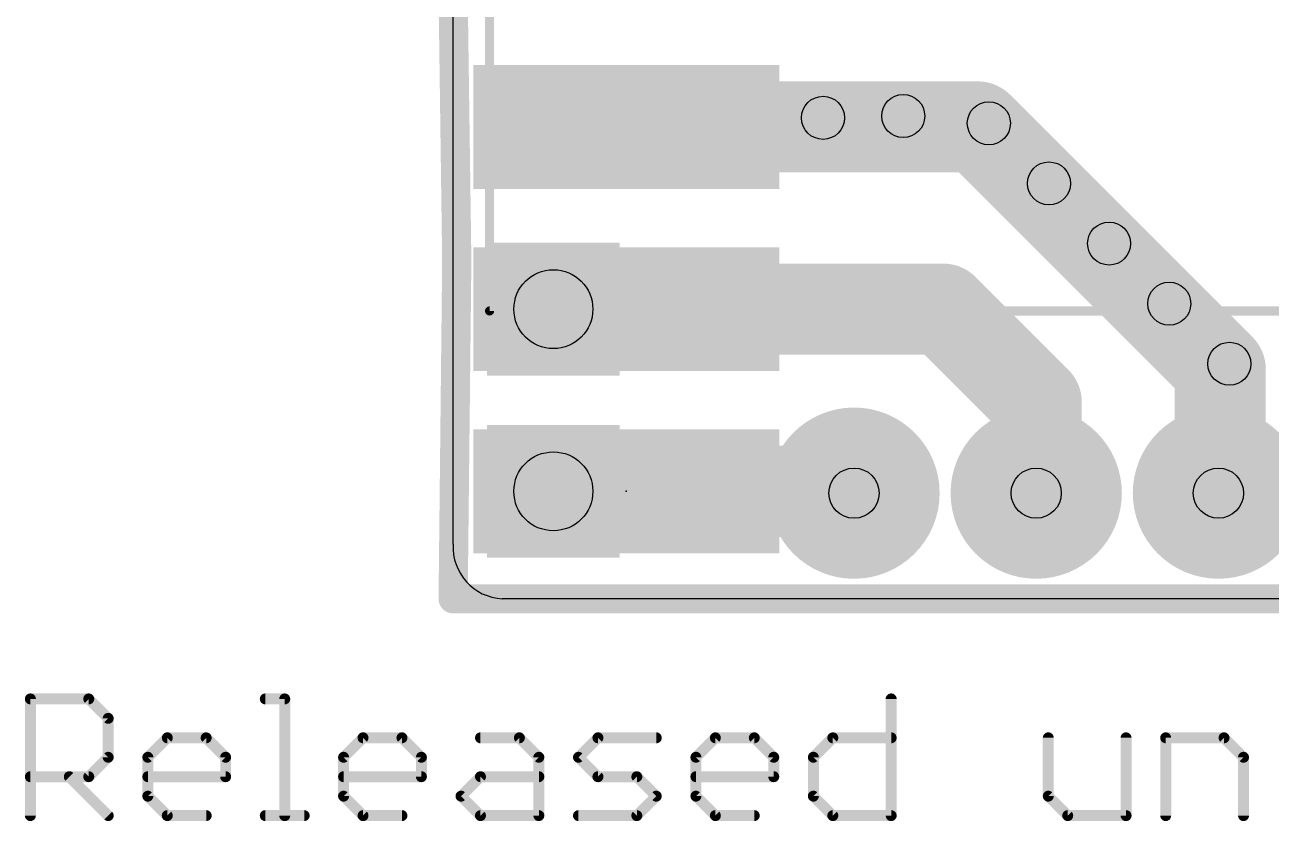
# Model space of a CAD drawing. Extents: x -6 to 101, y -9 to 20.
# Drawn here: x -5.94 to 11.43, y -3.07 to 8.03 of the extents above; entities that cross this region are included whole.
import ezdxf

# ---------------------------------------------------------------- set-up
doc = ezdxf.new("R2010")
doc.units = 0
for name, color, linetype in [('1', 22, 'CONTINUOUS'), ('16', 175, 'CONTINUOUS'), ('17', 82, 'CONTINUOUS'), ('18', 82, 'CONTINUOUS'), ('20', 7, 'CONTINUOUS'), ('21', 253, 'CONTINUOUS'), ('24', 7, 'CONTINUOUS'), ('29', 253, 'CONTINUOUS'), ('30', 253, 'CONTINUOUS'), ('31', 253, 'CONTINUOUS'), ('44', 253, 'CONTINUOUS'), ('51', 253, 'CONTINUOUS')]:
    doc.layers.add(name, color=color, linetype=linetype)

# ---------------------------------------------------------------- blocks, each defined once
blk = doc.blocks.new('RECT')
blk.add_solid([(-0.5, -0.5), (0.5, -0.5), (-0.5, 0.5), (0.5, 0.5)])
blk = doc.blocks.new('ROUNDP')
at = {"const_width": 0.5}
blk.add_lwpolyline([(0, -0.25, 1), (0, 0.25, 1), (0, -0.25)], format="xyb", dxfattribs=at)
blk = doc.blocks.new('SQUAREV')
blk.add_solid([(-0.5, -0.5), (0.5, -0.5), (-0.5, 0.5), (0.5, 0.5)])
blk = doc.blocks.new('ROUNDV')
at = {"const_width": 0.5}
blk.add_lwpolyline([(0, -0.25, 1), (0, 0.25, 1), (0, -0.25)], format="xyb", dxfattribs=at)

msp = doc.modelspace()

# ---------------------------------------------------------------- linework, layer by layer
at = {"layer": '1'}
for points, const_width in [([(0.0762, 4.699), (0.0254, 8.4582)], 0.4064), ([(2.4384, 6.604), (7.3406, 6.604)], 1.27), ([(7.3406, 6.604), (10.7188, 3.2258)], 1.27), ([(0.0254, 0.0254), (0.0762, 4.699)], 0.4064), ([(10.7188, 3.2258), (10.7188, 1.524)], 1.27), ([(2.3368, 1.524), (5.6388, 1.524)], 1.27), ([(10.7188, 1.524), (10.6934, 1.4986)], 1.27), ([(5.6134, 1.4986), (5.6388, 1.4986)], 0.4064), ([(5.6388, 1.4986), (5.6388, 1.524)], 0.4064), ([(40.259, 0.0254), (0.0254, 0.0254)], 0.4064)]:
    msp.add_lwpolyline(points, dxfattribs=dict(at, const_width=const_width))
for points, const_width in [([(2.4384, 6.9215, 1), (2.4384, 6.2865)], 0.635), ([(7.5651, 6.8285, 1), (7.1161, 6.3795)], 0.635), ([(7.3406, 6.2865, 1), (7.3406, 6.9215)], 0.635), ([(0.1778, 4.6979, 1), (-0.0254, 4.7001)], 0.2032), ([(-0.0254, 4.6976, 1), (0.1778, 4.7004)], 0.2032), ([(11.0363, 3.2258, 1), (10.4013, 3.2258)], 0.635), ([(10.4943, 3.0013, 1), (10.9433, 3.4503)], 0.635), ([(2.3368, 1.8415, 1), (2.3368, 1.2065)], 0.635), ([(5.6388, 1.2065, 1), (5.6388, 1.8415)], 0.635), ([(10.9433, 1.2995, 1), (10.4943, 1.7485)], 0.635), ([(10.4689, 1.7231, 1), (10.9179, 1.2741)], 0.635), ([(10.4013, 1.524, 1), (11.0363, 1.524)], 0.635), ([(5.6134, 1.6002, 1), (5.6134, 1.397)], 0.2032), ([(5.7404, 1.524, 1), (5.5372, 1.524)], 0.2032), ([(5.5372, 1.4986, 1), (5.7404, 1.4986)], 0.2032), ([(5.6388, 1.397, 1), (5.6388, 1.6002)], 0.2032), ([(0.0254, 0.127, 1), (0.0254, -0.0762)], 0.2032), ([(-0.0762, 0.0265, 1), (0.127, 0.0243)], 0.2032)]:
    msp.add_lwpolyline(points, format="xyb", dxfattribs=dict(at, const_width=const_width))
at = {"layer": '16'}
for points, const_width in [([(0.0762, 4.7752), (0.0254, 8.4582)], 0.4064), ([(2.4384, 6.604), (7.3406, 6.604)], 1.27), ([(7.3406, 6.604), (10.7188, 3.2258)], 1.27), ([(0.0254, 0.0254), (0.0762, 4.7752)], 0.4064), ([(2.4384, 4.064), (6.858, 4.064)], 1.27), ([(6.858, 4.064), (8.1534, 2.7686)], 1.27), ([(10.7188, 3.2258), (10.7188, 1.524)], 1.27), ([(8.1534, 2.7686), (8.1534, 1.4986)], 1.27), ([(2.4384, 1.524), (5.588, 1.524)], 1.27), ([(5.588, 1.524), (5.6134, 1.4986)], 1.27), ([(10.7188, 1.524), (10.6934, 1.4986)], 1.27), ([(40.259, 0.0254), (0.0254, 0.0254)], 0.4064)]:
    msp.add_lwpolyline(points, dxfattribs=dict(at, const_width=const_width))
for points, const_width in [([(2.4384, 6.9215, 1), (2.4384, 6.2865)], 0.635), ([(7.5651, 6.8285, 1), (7.1161, 6.3795)], 0.635), ([(7.3406, 6.2865, 1), (7.3406, 6.9215)], 0.635), ([(0.1778, 4.7741, 1), (-0.0254, 4.7763)], 0.2032), ([(-0.0254, 4.7738, 1), (0.1778, 4.7766)], 0.2032), ([(2.4384, 4.3815, 1), (2.4384, 3.7465)], 0.635), ([(7.0825, 4.2885, 1), (6.6335, 3.8395)], 0.635), ([(6.858, 3.7465, 1), (6.858, 4.3815)], 0.635), ([(11.0363, 3.2258, 1), (10.4013, 3.2258)], 0.635), ([(10.4943, 3.0013, 1), (10.9433, 3.4503)], 0.635), ([(8.4709, 2.7686, 1), (7.8359, 2.7686)], 0.635), ([(7.9289, 2.5441, 1), (8.3779, 2.9931)], 0.635), ([(2.4384, 1.8415, 1), (2.4384, 1.2065)], 0.635), ([(5.8125, 1.7485, 1), (5.3635, 1.2995)], 0.635), ([(5.588, 1.2065, 1), (5.588, 1.8415)], 0.635), ([(10.9433, 1.2995, 1), (10.4943, 1.7485)], 0.635), ([(5.3889, 1.2741, 1), (5.8379, 1.7231)], 0.635), ([(10.4689, 1.7231, 1), (10.9179, 1.2741)], 0.635), ([(7.8359, 1.4986, 1), (8.4709, 1.4986)], 0.635), ([(10.4013, 1.524, 1), (11.0363, 1.524)], 0.635), ([(0.0254, 0.127, 1), (0.0254, -0.0762)], 0.2032), ([(-0.0762, 0.0265, 1), (0.127, 0.0243)], 0.2032)]:
    msp.add_lwpolyline(points, format="xyb", dxfattribs=dict(at, const_width=const_width))
at = {"layer": '20'}
for p, q in [((0.0254, 0.7874), (0.0254, 18.6944)), ((49.7078, 0.0254), (0.7112, 0.0254))]:
    msp.add_line(p, q, dxfattribs=at)
msp.add_arc((0.7493, 0.7493), 0.7249, 176.9872, 266.9872, dxfattribs=at)
at = {"layer": '21', "const_width": 0.127}
for points in [[(0.5334, 4.0386), (0.5334, 19.2786)], [(0.5334, 4.0386), (43.7134, 4.0386)]]:
    msp.add_lwpolyline(points, dxfattribs=at)
at = {"layer": '21', "const_width": 0.0635}
for points in [[(0.5334, 4.0704, 1), (0.5334, 4.0069)], [(0.5016, 4.0386, 1), (0.5652, 4.0386)]]:
    msp.add_lwpolyline(points, format="xyb", dxfattribs=at)
at = {"layer": '24'}
msp.add_point((2.4384, 1.524), dxfattribs=at)
at = {"layer": '44'}
for centre, radius in [((5.1816, 6.731), 0.3), ((6.2992, 6.7564), 0.3), ((7.493, 6.6548), 0.3), ((8.3312, 5.8166), 0.3), ((9.1694, 4.9784), 0.3), ((1.4224, 4.064), 0.55), ((10.0076, 4.1402), 0.3), ((10.8458, 3.302), 0.3), ((1.4224, 1.524), 0.55), ((5.6134, 1.4986), 0.35), ((8.1534, 1.4986), 0.35), ((10.6934, 1.4986), 0.35)]:
    msp.add_circle(centre, radius, dxfattribs=at)
at = {"layer": '51', "const_width": 0.1524}
for points in [[(-5.8674, -2.9972), (-5.8674, -1.3702)], [(-5.8674, -1.3702), (-5.0539, -1.3702)], [(-5.0539, -1.3702), (-4.7827, -1.6414)], [(-2.5931, -1.3702), (-2.3219, -1.3702)], [(-2.3219, -1.3702), (-2.3219, -2.9972)], [(6.1316, -1.3702), (6.1316, -2.9972)], [(-4.7827, -1.6414), (-4.7827, -2.1837)], [(-4.2302, -2.1837), (-3.9591, -1.9125)], [(-3.9591, -1.9125), (-3.4167, -1.9125)], [(-3.4167, -1.9125), (-3.1456, -2.1837)], [(-1.5017, -2.1837), (-1.2305, -1.9125)], [(-1.2305, -1.9125), (-0.6882, -1.9125)], [(-0.6882, -1.9125), (-0.417, -2.1837)], [(0.4067, -1.9125), (0.949, -1.9125)], [(0.949, -1.9125), (1.2202, -2.1837)], [(1.7727, -2.1837), (2.0438, -1.9125)], [(2.0438, -1.9125), (2.8573, -1.9125)], [(3.4098, -2.1837), (3.681, -1.9125)], [(3.681, -1.9125), (4.2233, -1.9125)], [(4.2233, -1.9125), (4.4945, -2.1837)], [(5.047, -2.1837), (5.3181, -1.9125)], [(5.3181, -1.9125), (6.1316, -1.9125)], [(8.3213, -1.9125), (8.3213, -2.726)], [(9.4059, -2.9972), (9.4059, -1.9125)], [(9.9584, -2.9972), (9.9584, -1.9125)], [(9.9584, -1.9125), (10.7719, -1.9125)], [(10.7719, -1.9125), (11.0431, -2.1837)], [(-4.7827, -2.1837), (-5.0539, -2.4549)], [(-4.2302, -2.726), (-4.2302, -2.1837)], [(-3.1456, -2.1837), (-3.1456, -2.4549)], [(-1.5017, -2.726), (-1.5017, -2.1837)], [(-0.417, -2.1837), (-0.417, -2.4549)], [(1.2202, -2.1837), (1.2202, -2.9972)], [(2.0438, -2.4549), (1.7727, -2.1837)], [(3.4098, -2.726), (3.4098, -2.1837)], [(4.4945, -2.1837), (4.4945, -2.4549)], [(5.047, -2.726), (5.047, -2.1837)], [(11.0431, -2.1837), (11.0431, -2.9972)], [(-5.0539, -2.4549), (-5.8674, -2.4549)], [(-5.3251, -2.4549), (-4.7827, -2.9972)], [(-3.1456, -2.4549), (-4.2302, -2.4549)], [(-0.417, -2.4549), (-1.5017, -2.4549)], [(0.1355, -2.726), (0.4067, -2.4549)], [(0.4067, -2.4549), (1.2202, -2.4549)], [(2.5862, -2.4549), (2.0438, -2.4549)], [(2.8573, -2.726), (2.5862, -2.4549)], [(4.4945, -2.4549), (3.4098, -2.4549)], [(-3.9591, -2.9972), (-4.2302, -2.726)], [(-1.2305, -2.9972), (-1.5017, -2.726)], [(0.4067, -2.9972), (0.1355, -2.726)], [(2.5862, -2.9972), (2.8573, -2.726)], [(3.681, -2.9972), (3.4098, -2.726)], [(5.3181, -2.9972), (5.047, -2.726)], [(8.3213, -2.726), (8.5925, -2.9972)], [(-3.4167, -2.9972), (-3.9591, -2.9972)], [(-2.5931, -2.9972), (-2.0508, -2.9972)], [(-0.6882, -2.9972), (-1.2305, -2.9972)], [(1.2202, -2.9972), (0.4067, -2.9972)], [(1.7727, -2.9972), (2.5862, -2.9972)], [(4.2233, -2.9972), (3.681, -2.9972)], [(6.1316, -2.9972), (5.3181, -2.9972)], [(8.5925, -2.9972), (9.4059, -2.9972)]]:
    msp.add_lwpolyline(points, dxfattribs=at)
at = {"layer": '51', "const_width": 0.0762}
for points in [[(-5.8293, -1.3702, 1), (-5.9055, -1.3702)], [(-5.8674, -1.3321, 1), (-5.8674, -1.4083)], [(-5.027, -1.3433, 1), (-5.0808, -1.3972)], [(-5.0539, -1.4083, 1), (-5.0539, -1.3321)], [(-2.5931, -1.3321, 1), (-2.5931, -1.4083)], [(-2.2838, -1.3702, 1), (-2.36, -1.3702)], [(-2.3219, -1.4083, 1), (-2.3219, -1.3321)], [(6.1697, -1.3702, 1), (6.0935, -1.3702)], [(-4.7446, -1.6414, 1), (-4.8208, -1.6414)], [(-4.8097, -1.6683, 1), (-4.7558, -1.6144)], [(-3.9591, -1.8744, 1), (-3.9591, -1.9506)], [(-3.9321, -1.9395, 1), (-3.986, -1.8856)], [(-3.3898, -1.8856, 1), (-3.4437, -1.9395)], [(-3.4167, -1.9506, 1), (-3.4167, -1.8744)], [(-1.2305, -1.8744, 1), (-1.2305, -1.9506)], [(-1.2035, -1.9395, 1), (-1.2574, -1.8856)], [(-0.6612, -1.8856, 1), (-0.7151, -1.9395)], [(-0.6882, -1.9506, 1), (-0.6882, -1.8744)], [(0.4067, -1.8744, 1), (0.4067, -1.9506)], [(0.9759, -1.8856, 1), (0.9221, -1.9395)], [(0.949, -1.9506, 1), (0.949, -1.8744)], [(2.0438, -1.8744, 1), (2.0438, -1.9506)], [(2.0708, -1.9395, 1), (2.0169, -1.8856)], [(2.8573, -1.9506, 1), (2.8573, -1.8744)], [(3.681, -1.8744, 1), (3.681, -1.9506)], [(3.7079, -1.9395, 1), (3.654, -1.8856)], [(4.2503, -1.8856, 1), (4.1964, -1.9395)], [(4.2233, -1.9506, 1), (4.2233, -1.8744)], [(5.3181, -1.8744, 1), (5.3181, -1.9506)], [(5.3451, -1.9395, 1), (5.2912, -1.8856)], [(6.1316, -1.9506, 1), (6.1316, -1.8744)], [(8.3594, -1.9125, 1), (8.2832, -1.9125)], [(9.444, -1.9125, 1), (9.3678, -1.9125)], [(9.9965, -1.9125, 1), (9.9203, -1.9125)], [(9.9584, -1.8744, 1), (9.9584, -1.9506)], [(10.7989, -1.8856, 1), (10.745, -1.9395)], [(10.7719, -1.9506, 1), (10.7719, -1.8744)], [(-4.8208, -2.1837, 1), (-4.7446, -2.1837)], [(-4.7558, -2.2106, 1), (-4.8097, -2.1568)], [(-4.1921, -2.1837, 1), (-4.2683, -2.1837)], [(-4.2572, -2.1568, 1), (-4.2033, -2.2106)], [(-3.1075, -2.1837, 1), (-3.1837, -2.1837)], [(-3.1725, -2.2106, 1), (-3.1186, -2.1568)], [(-1.4636, -2.1837, 1), (-1.5398, -2.1837)], [(-1.5286, -2.1568, 1), (-1.4747, -2.2106)], [(-0.3789, -2.1837, 1), (-0.4551, -2.1837)], [(-0.4439, -2.2106, 1), (-0.39, -2.1568)], [(1.2583, -2.1837, 1), (1.1821, -2.1837)], [(1.1932, -2.2106, 1), (1.2471, -2.1568)], [(1.7996, -2.1568, 1), (1.7457, -2.2106)], [(1.7457, -2.1568, 1), (1.7996, -2.2106)], [(3.4479, -2.1837, 1), (3.3717, -2.1837)], [(3.3829, -2.1568, 1), (3.4368, -2.2106)], [(4.5326, -2.1837, 1), (4.4564, -2.1837)], [(4.4675, -2.2106, 1), (4.5214, -2.1568)], [(5.0851, -2.1837, 1), (5.0089, -2.1837)], [(5.02, -2.1568, 1), (5.0739, -2.2106)], [(11.0812, -2.1837, 1), (11.005, -2.1837)], [(11.0162, -2.2106, 1), (11.07, -2.1568)], [(-5.8674, -2.4168, 1), (-5.8674, -2.493)], [(-5.2981, -2.4279, 1), (-5.352, -2.4818)], [(-5.0808, -2.4279, 1), (-5.027, -2.4818)], [(-5.0539, -2.493, 1), (-5.0539, -2.4168)], [(-4.2302, -2.4168, 1), (-4.2302, -2.493)], [(-3.1837, -2.4549, 1), (-3.1075, -2.4549)], [(-3.1456, -2.493, 1), (-3.1456, -2.4168)], [(-1.5017, -2.4168, 1), (-1.5017, -2.493)], [(-0.4551, -2.4549, 1), (-0.3789, -2.4549)], [(-0.417, -2.493, 1), (-0.417, -2.4168)], [(0.4067, -2.4168, 1), (0.4067, -2.493)], [(0.4336, -2.4818, 1), (0.3797, -2.4279)], [(1.2202, -2.493, 1), (1.2202, -2.4168)], [(2.0438, -2.4168, 1), (2.0438, -2.493)], [(2.0169, -2.4818, 1), (2.0708, -2.4279)], [(2.6131, -2.4279, 1), (2.5592, -2.4818)], [(2.5862, -2.493, 1), (2.5862, -2.4168)], [(3.4098, -2.4168, 1), (3.4098, -2.493)], [(4.4564, -2.4549, 1), (4.5326, -2.4549)], [(4.4945, -2.493, 1), (4.4945, -2.4168)], [(-4.2033, -2.6991, 1), (-4.2572, -2.753)], [(-4.2683, -2.726, 1), (-4.1921, -2.726)], [(-1.4747, -2.6991, 1), (-1.5286, -2.753)], [(-1.5398, -2.726, 1), (-1.4636, -2.726)], [(0.1624, -2.6991, 1), (0.1086, -2.753)], [(0.1086, -2.6991, 1), (0.1624, -2.753)], [(2.8843, -2.753, 1), (2.8304, -2.6991)], [(2.8304, -2.753, 1), (2.8843, -2.6991)], [(3.4368, -2.6991, 1), (3.3829, -2.753)], [(3.3717, -2.726, 1), (3.4479, -2.726)], [(5.0739, -2.6991, 1), (5.02, -2.753)], [(5.0089, -2.726, 1), (5.0851, -2.726)], [(8.3482, -2.6991, 1), (8.2943, -2.753)], [(8.2832, -2.726, 1), (8.3594, -2.726)], [(-4.8097, -3.0241, 1), (-4.7558, -2.9703)], [(-3.9591, -2.9591, 1), (-3.9591, -3.0353)], [(-3.986, -3.0241, 1), (-3.9321, -2.9703)], [(-3.4167, -3.0353, 1), (-3.4167, -2.9591)], [(-2.5931, -2.9591, 1), (-2.5931, -3.0353)], [(-2.0508, -3.0353, 1), (-2.0508, -2.9591)], [(-1.2305, -2.9591, 1), (-1.2305, -3.0353)], [(-1.2574, -3.0241, 1), (-1.2035, -2.9703)], [(-0.6882, -3.0353, 1), (-0.6882, -2.9591)], [(0.4067, -2.9591, 1), (0.4067, -3.0353)], [(0.3797, -3.0241, 1), (0.4336, -2.9703)], [(1.2202, -3.0353, 1), (1.2202, -2.9591)], [(1.7727, -2.9591, 1), (1.7727, -3.0353)], [(2.5592, -2.9703, 1), (2.6131, -3.0241)], [(2.5862, -3.0353, 1), (2.5862, -2.9591)], [(3.681, -2.9591, 1), (3.681, -3.0353)], [(3.654, -3.0241, 1), (3.7079, -2.9703)], [(4.2233, -3.0353, 1), (4.2233, -2.9591)], [(5.3181, -2.9591, 1), (5.3181, -3.0353)], [(5.2912, -3.0241, 1), (5.3451, -2.9703)], [(6.1316, -3.0353, 1), (6.1316, -2.9591)], [(8.5925, -2.9591, 1), (8.5925, -3.0353)], [(8.5655, -3.0241, 1), (8.6194, -2.9703)], [(9.4059, -3.0353, 1), (9.4059, -2.9591)], [(-5.9055, -2.9972, 1), (-5.8293, -2.9972)], [(-2.36, -2.9972, 1), (-2.2838, -2.9972)], [(1.1821, -2.9972, 1), (1.2583, -2.9972)], [(6.0935, -2.9972, 1), (6.1697, -2.9972)], [(9.3678, -2.9972, 1), (9.444, -2.9972)], [(9.9203, -2.9972, 1), (9.9965, -2.9972)], [(11.005, -2.9972, 1), (11.0812, -2.9972)]]:
    msp.add_lwpolyline(points, format="xyb", dxfattribs=at)

# ---------------------------------------------------------------- block references
at = {"layer": '1', "xscale": 1.524, "yscale": 4.064, "rotation": 90}
for p in [(2.4384, 6.604), (2.4384, 1.524)]:
    msp.add_blockref('RECT', p, dxfattribs=at)
at = {"layer": '16', "xscale": 1.524, "yscale": 4.064, "rotation": 90}
for p in [(2.4384, 6.604), (2.4384, 4.064), (2.4384, 1.524)]:
    msp.add_blockref('RECT', p, dxfattribs=at)
at = {"layer": '17', "xscale": 2.1844, "yscale": 2.1844}
for p in [(5.6134, 1.4986), (5.6134, 1.4986), (8.1534, 1.4986), (8.1534, 1.4986), (10.6934, 1.4986), (10.6934, 1.4986)]:
    msp.add_blockref('ROUNDP', p, dxfattribs=at)
at = {"layer": '18'}
for name, p, xscale, yscale in [('ROUNDV', (5.1816, 6.731), 0.9556, 0.9556), ('ROUNDV', (5.1816, 6.731), 0.9556, 0.9556), ('ROUNDV', (6.2992, 6.7564), 0.9556, 0.9556), ('ROUNDV', (6.2992, 6.7564), 0.9556, 0.9556), ('ROUNDV', (7.493, 6.6548), 0.9556, 0.9556), ('ROUNDV', (7.493, 6.6548), 0.9556, 0.9556), ('ROUNDV', (8.3312, 5.8166), 0.9556, 0.9556), ('ROUNDV', (8.3312, 5.8166), 0.9556, 0.9556), ('ROUNDV', (9.1694, 4.9784), 0.9556, 0.9556), ('ROUNDV', (9.1694, 4.9784), 0.9556, 0.9556), ('SQUAREV', (1.4224, 4.064), 1.65, 1.65), ('SQUAREV', (1.4224, 4.064), 1.65, 1.65), ('ROUNDV', (10.0076, 4.1402), 0.9556, 0.9556), ('ROUNDV', (10.0076, 4.1402), 0.9556, 0.9556), ('ROUNDV', (10.8458, 3.302), 0.9556, 0.9556), ('ROUNDV', (10.8458, 3.302), 0.9556, 0.9556), ('SQUAREV', (1.4224, 1.524), 1.65, 1.65), ('SQUAREV', (1.4224, 1.524), 1.65, 1.65)]:
    msp.add_blockref(name, p, dxfattribs=dict(at, xscale=xscale, yscale=yscale))
at = {"layer": '29', "xscale": 1.7272, "yscale": 4.2672, "rotation": 90}
for p in [(2.4384, 6.604), (2.4384, 1.524)]:
    msp.add_blockref('RECT', p, dxfattribs=at)
at = {"layer": '29'}
for name, p, xscale, yscale in [('SQUAREV', (1.4224, 4.064), 1.8532, 1.8532), ('ROUNDP', (5.6134, 1.4986), 2.3876, 2.3876), ('ROUNDP', (8.1534, 1.4986), 2.3876, 2.3876), ('ROUNDP', (10.6934, 1.4986), 2.3876, 2.3876), ('SQUAREV', (1.4224, 1.524), 1.8532, 1.8532)]:
    msp.add_blockref(name, p, dxfattribs=dict(at, xscale=xscale, yscale=yscale))
at = {"layer": '30', "xscale": 1.7272, "yscale": 4.2672, "rotation": 90}
for p in [(2.4384, 6.604), (2.4384, 4.064), (2.4384, 1.524)]:
    msp.add_blockref('RECT', p, dxfattribs=at)
at = {"layer": '30'}
for name, p, xscale, yscale in [('SQUAREV', (1.4224, 4.064), 1.8532, 1.8532), ('ROUNDP', (5.6134, 1.4986), 2.3876, 2.3876), ('ROUNDP', (8.1534, 1.4986), 2.3876, 2.3876), ('ROUNDP', (10.6934, 1.4986), 2.3876, 2.3876), ('SQUAREV', (1.4224, 1.524), 1.8532, 1.8532)]:
    msp.add_blockref(name, p, dxfattribs=dict(at, xscale=xscale, yscale=yscale))
at = {"layer": '31', "xscale": 1.524, "yscale": 4.064, "rotation": 90}
for p in [(2.4384, 6.604), (2.4384, 1.524)]:
    msp.add_blockref('RECT', p, dxfattribs=at)

doc.saveas('drawing.dxf')
